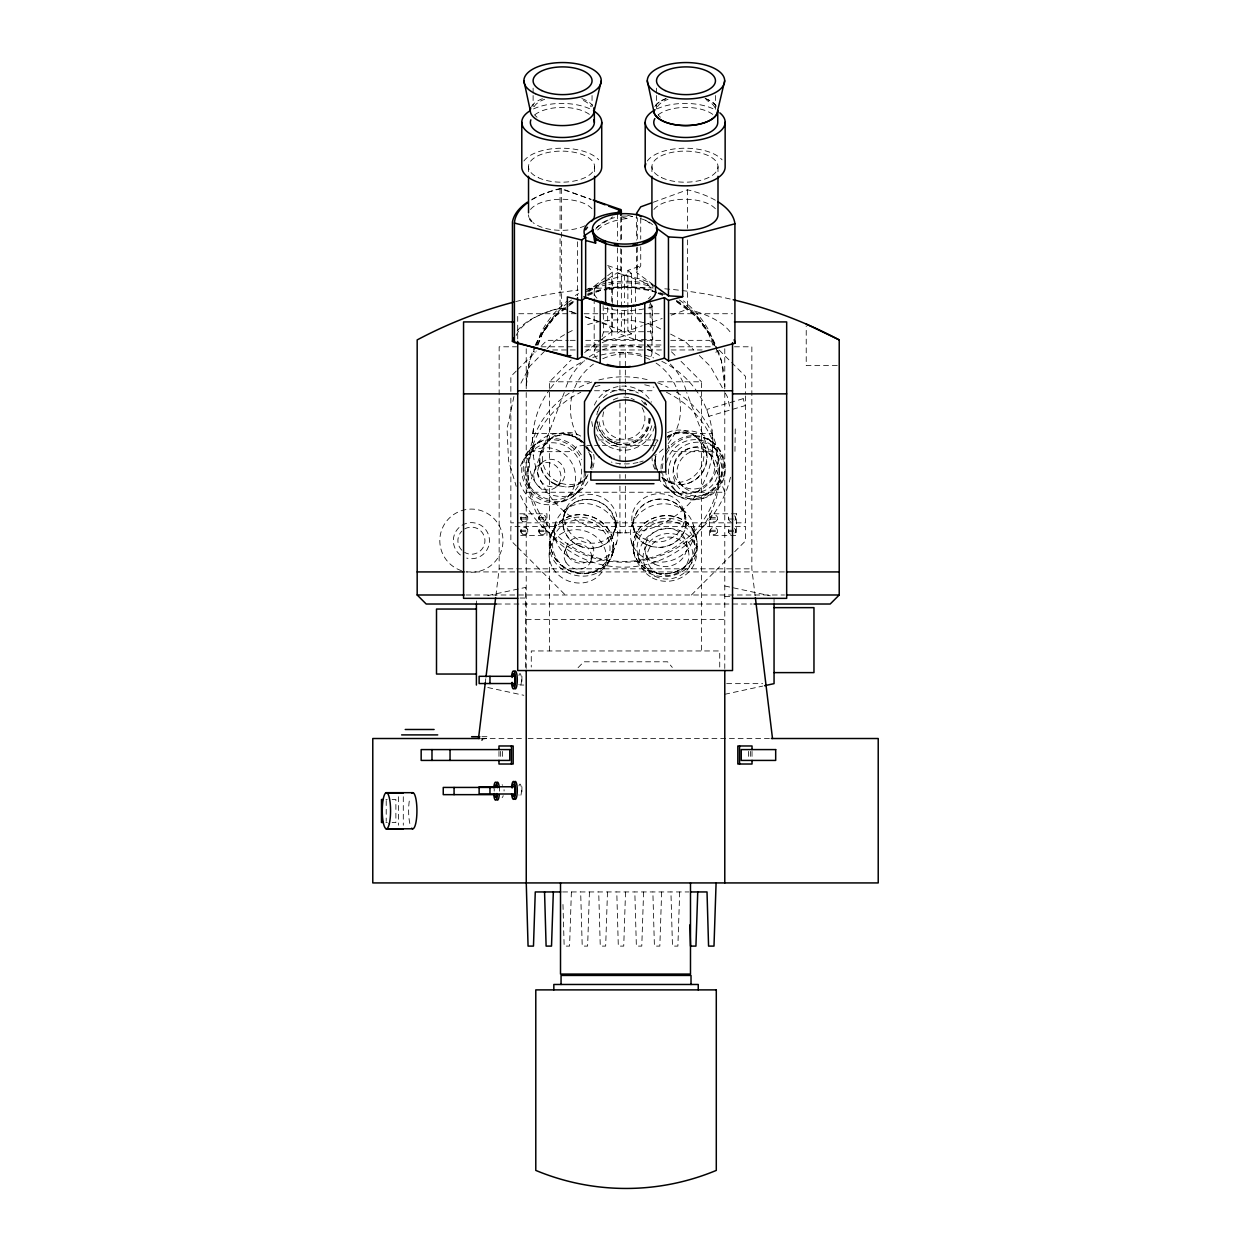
<?xml version="1.0" encoding="UTF-8"?>
<svg xmlns="http://www.w3.org/2000/svg" width="1251" height="1251" viewBox="0 0 1251 1251"><rect width="100%" height="100%" fill="white"/><g stroke="black" fill="none" stroke-linecap="round" stroke-linejoin="round"><path stroke-width="0.75" stroke-dasharray="5 3.75" d="M734.962 451.361L735.244 428.858M571.379 891.947L569.58 946.1L564.154 946.1L562.95 903.55M589.44 891.947L587.626 946.1L582.215 946.1L580.667 891.947M607.486 891.947L605.672 946.1L600.261 946.1L598.713 891.947M625.531 891.947L623.733 946.1L618.307 946.1L616.774 891.947M643.593 891.947L641.779 946.1L636.368 946.1L634.82 891.947M661.638 891.947L659.84 946.1L654.414 946.1L652.866 891.947M679.684 891.947L677.886 946.1L672.475 946.1L670.927 891.947M654.992 464.184L655.211 459.961M533.458 428.749L532.519 437.553L533.254 455.239M711.819 456.552L712.742 447.749L712.007 430.078M485.31 682.593L485.779 678.73M495.865 595.82L499.149 568.83L499.149 346.793L516.554 346.793M521.057 516.944L521.057 519.697M521.057 529.58L521.057 532.332M527.734 519.697L527.734 516.944M527.734 532.332L527.734 529.58M539.118 516.944L539.118 519.697M539.118 529.58L539.118 532.332M545.78 519.697A3.612 3.612 0 0 0 541.98 514.74A3.612 3.612 0 0 0 539.588 520.51A3.612 3.612 0 0 0 545.78 519.697L545.78 516.944M545.78 532.332L545.78 529.58M710.599 516.944L710.599 519.697M710.599 529.58L710.599 532.332M717.276 519.697A3.612 3.612 0 0 0 713.461 514.74A3.612 3.612 0 0 0 711.068 520.51A3.612 3.612 0 0 0 717.276 519.697L717.276 516.944M717.276 532.332A3.612 3.612 0 0 0 713.461 527.375A3.612 3.612 0 0 0 711.068 533.161A3.612 3.612 0 0 0 717.276 532.332L717.276 529.58M728.645 516.944L728.645 519.697M728.645 529.58L728.645 532.332M735.322 519.697L735.322 516.944M735.322 532.332L735.322 529.58M513.926 396.52L507.046 428.858L508.547 460.728L516.225 486.373M730.49 477.21C723.344 508.578 700.607 534.818 672.85 550.299A108.509 108.509 0 0 1 598.087 559.228C564.357 550.377 535.162 526.702 520.26 495.083M602.106 336.566L603.576 331.89L603.107 302.367M631.771 525.67L634.632 517.21M550.237 537.57L551.112 535.115M551.284 535.037L555.272 523.919M550.018 548.157L553.521 538.383M582.559 547.125L576.383 544.404A26.599 24.176 19.7 0 1 572.223 504.341A26.599 24.176 19.7 0 1 613.991 516.694A26.599 24.176 19.7 0 1 589.581 548.298L582.34 547.094A26.568 24.16 19.7 0 1 563.45 516.303L565.264 511.252M564.436 552.41L566.578 546.437M591.191 560.323L593.334 554.334M614.397 531.347L616.211 526.296M605.609 564.576L609.112 554.803M611.723 555.725L612.599 553.286M612.771 553.208L616.759 542.09M564.295 392.47L526.218 492.237L724.782 492.237L686.705 392.47M536.241 344.995L541.104 332.453A95.107 95.107 0 0 1 567.563 300.881M537.977 345.088L542.59 333.219L553.896 317.175M668.143 439.945L668.456 439.195A9.023 9.023 0 0 1 676.791 433.628L712.335 433.628M535.272 347.152L529.595 360.835L526.218 386.543A99.282 99.282 0 0 1 534.505 346.824M535.975 345.448L539.525 336.894L555.303 316.331L567.047 307.324M537.351 345.026L542.606 332.641A93.418 85.349 0 0 1 563.888 307.84M563.45 516.303L566.015 510.533A26.568 24.16 19.7 0 1 607.345 507.453L611.583 512.707L614.272 518.712A26.568 24.16 19.7 0 1 589.158 548.251M520.916 383.166L529.658 366.465L545.749 350.03M653.21 284.681L636.462 272.39L640.731 265.775L640.731 246.76M578.087 667.659L583.795 661.795L667.565 661.795L672.319 667.424M547.094 348.669L553.786 341.82A108.821 108.821 0 0 1 575.601 329.044M549.533 650.958L549.533 381.805L571.144 359.991M516.21 371.094L510.861 376.442L510.861 394.002M517.539 369.749L536.257 351.031M541.605 345.683L546.953 340.335L568.235 340.335M691.365 595.038L733.336 553.067M734.697 551.722L745.533 540.885L745.533 526.436L731.944 526.436M620.777 248.621L620.777 270.091L617.384 273.093L637.306 278.347A30.837 14.512 0 0 1 653.616 286.37M530.799 448.155L532.16 447.029M532.332 446.967L538.509 441.853M527.281 455.317L533.27 450.344M547.047 441.634L549.861 439.32M537.695 466.17L541.589 462.933M557.023 486.295L560.917 483.058M583.842 479.962L586.656 477.632A26.568 25.489 50.4 0 1 551.644 477.851A26.568 25.489 50.4 0 1 546.953 442.698A26.568 25.489 50.4 0 1 581.152 436.349M567.438 497.132L573.427 492.159M575.21 494.411L582.935 488.109M587.704 291.202L606.141 276.893M607.673 275.705L612.286 272.139L608.611 266.87M584.624 352.516L599.995 340.6M601.528 339.412L612.286 331.062L612.286 308.246M568.517 306.198L574.397 301.679M563.357 511.112L570.55 505.701M642.138 341.914A30.837 14.512 0 0 0 635.586 339.725L617.415 333.204L621.356 330.358L621.356 309.169M596.524 227.619L612.599 216.955M588.486 291.89L606.156 280.146M607.767 279.082L617.415 272.687L635.586 279.192A30.837 14.512 0 0 1 651.99 291.483M587.829 295.596L599.808 290.639L607.142 289.669M715.76 352.203L717.323 351.594L709.896 332.453A95.107 95.107 0 0 0 683.437 300.881M653.303 202.255L687.471 189.808A85.74 40.345 0 0 1 716.526 200.895M627.877 307.543L627.877 270.451L640.731 265.775M627.877 309.497L627.877 330.968L642.326 325.713M644.124 325.057L662.186 318.473M671.208 315.189L687.471 309.263A85.74 40.345 0 0 1 730.756 332.813M673.945 433.565L677.589 432.33M605.015 280.943A30.837 14.512 0 0 1 611.786 278.895L631.427 273.406L631.427 302.695M602.106 342.79A30.837 14.512 0 0 1 611.786 339.428L631.427 333.939L631.427 304.65M487.781 595.585L525.686 587.391L525.686 668.628M724.782 694.289L762.688 686.095M608.987 289.434L625.5 287.261L651.192 290.639L656.322 292.765M603.576 331.89L650.411 331.703L652.756 339.459L601.121 339.678M576.289 313.735L517.711 313.735L517.711 339.412M584.108 313.735L662.217 313.735M670.036 313.735L732.523 313.735M570.175 340.335L575.976 340.335M585.64 340.335L661.075 340.335M670.739 340.335L709.426 340.335L745.533 376.442L745.533 394.002M586 344.995L664.672 344.995M541.058 346.793L575.225 346.793M584.624 346.793L660.575 346.793M670.27 346.793L713.649 346.793M734.446 346.793L751.851 346.793L751.851 568.83L755.135 595.82M552.707 349.967L576.007 349.967M585.703 349.967L645.876 349.967M647.815 349.967L661.404 349.967M671.115 349.967L702.171 349.967M618.87 352.469L627.736 352.547M837.279 365.542L806.223 365.542L806.223 325.948M549.533 381.805L592.395 381.805M658.636 381.805L701.498 381.805L701.498 650.958M594.506 390.75L655.712 390.75M532.942 433.628L568.486 433.628A9.023 9.023 0 0 1 576.82 439.195L581.011 439.945M598.525 439.945L619.933 439.945M650.645 439.945L625.344 439.945L625.344 385.558M652.584 439.945L658.417 439.945M584.874 445.356L576.82 446.107A9.023 9.023 0 0 1 568.486 451.689L532.926 451.689M586.828 445.356L592.661 445.356M594.616 445.356L600.449 445.356M602.403 445.356L619.933 445.356M648.69 445.356L625.344 445.356L625.344 466.748M650.645 445.356L656.478 445.356M712.335 451.689L676.791 451.689A9.023 9.023 0 0 1 668.456 446.107L668.143 445.356M519.884 513.801L546.953 513.801L546.953 535.475L519.884 535.475M520.916 517.633L527.875 517.633M538.978 517.633L545.921 517.633M710.459 517.633L717.402 517.633M520.916 519.009L527.875 519.009M538.978 519.009L545.921 519.009M710.459 519.009L717.402 519.009M728.52 519.009L733.727 519.009M730.005 526.436L510.861 526.436L510.861 540.526L516.303 545.983M520.916 530.268L527.875 530.268M538.978 530.268L545.921 530.268M710.459 530.268L717.402 530.268M728.52 530.268L733.727 530.268M520.916 531.644L527.875 531.644M538.978 531.644L545.921 531.644M710.459 531.644L717.402 531.644M728.52 531.644L733.727 531.644M617.541 532.77L626.391 532.832M499.149 568.83L751.851 568.83M466.013 571.926L733.696 571.926M735.651 571.926L784.502 571.926M466.013 594.991L784.502 594.991M724.782 596.618L730.475 596.618M519.994 598.041L525.686 598.041M496.459 604.014L752.117 604.014M526.218 619.433L724.782 619.433M726.675 683.64L762.688 683.64M519.994 685.048L523.794 685.048M481.948 736.698L488.031 736.698L488.031 738.512M481.447 738.512L524.31 738.512M528.157 738.512L769.459 738.512M481.463 739.232L486.389 738.512M481.447 740.311L482.401 740.311L482.401 738.512M385.902 799.514L387.263 799.514M392.079 799.514L395.879 799.514L395.879 822.47L392.079 822.47M385.902 822.47L387.263 822.47M562.606 891.947L688.973 891.947M662.78 478.007A26.568 25.536 -52 0 0 674.539 484.09L681.67 484.606A26.599 25.552 -52 0 0 706.096 450.204A26.599 25.552 -52 0 0 667.737 436.552M651.959 546.656L658.964 547.422A26.599 24.035 -13.4 0 0 685.11 514.755A26.599 24.035 -13.4 0 0 643.671 504.872A26.599 24.035 -13.4 0 0 645.876 544.31L651.755 546.624A26.568 24.019 -13.4 0 1 634.241 517.195L637.103 511.346A26.568 24.019 -13.4 0 1 678.871 505.983L682.874 510.955L685.282 516.757A26.568 24.019 -13.4 0 1 658.558 547.391M616.368 443.933L623.67 444.871A26.599 26.599 0 0 0 650.254 418.287M583.717 443.026A26.568 25.489 50.4 0 0 542.95 446.888L540.369 453.097A26.568 25.489 50.4 0 0 558.822 485.779L565.937 486.983A26.599 25.505 50.4 0 0 588.377 474.755M724.782 585.968L770.272 595.804M487.781 687.518L523.794 695.29M622.357 217.189L627.345 218.518L627.345 215.203L637.306 217.83L637.306 245.165M568.72 434.848L572.489 435.848M531.597 199.972A85.74 40.345 0 0 1 560.073 188.557L591.348 199.378M607.689 265.556L620.777 270.091M516.178 335.487A85.74 40.345 0 0 1 560.073 308.012L567.407 310.545M569.236 311.186L574.725 313.078M585.718 316.878L600.371 321.96M602.2 322.586L607.689 324.494L612.286 331.062M663.171 478.023A26.599 25.552 -52 0 0 668.628 481.854L674.946 484.106M668.628 481.854L674.742 484.106M532.003 199.331A85.74 40.345 0 0 1 561.636 188.573L590.597 199.394M517.148 331.077A85.74 40.345 0 0 1 561.636 308.027L576.117 313.454M585.155 316.831L621.356 330.358M645.876 544.31L652.162 546.671M533.677 351.594L535.24 352.203M658.042 293.469L663.171 295.596M597.306 421.759A26.599 26.599 0 0 0 610.379 441.306L616.79 443.964M610.379 441.306L616.587 443.949M576.383 544.404L582.763 547.156M590.941 468.562A26.599 25.505 50.4 0 0 574.647 436.615A26.599 25.505 50.4 0 0 542.293 448.906A26.599 25.505 50.4 0 0 552.958 482.98L559.213 485.841M552.958 482.98L559.025 485.81M660.7 328.966L654.101 325.541A108.821 108.821 0 0 0 584.608 325.541M670.614 334.111L685.485 341.82L693.805 350.03M645.594 220.16L651.693 224.633M676.603 301.679L695.697 316.331L711.475 336.894L716.448 348.873M707.988 438.726L715.4 444.668M695.916 436.693L702.953 444.058L705.673 450.204A26.568 25.536 -52 0 1 681.263 484.575M664.594 485.951L672.006 491.893M627.877 270.451L631.427 273.406M627.877 330.968L631.427 333.939M708.254 452.768A21.064 20.251 -52 0 1 699.716 487.984A21.064 20.251 -52 0 1 674.054 464.074A21.064 20.251 -52 0 1 708.254 452.768L711.819 455.802A21.079 20.266 -52 0 1 703.281 491.049A21.079 20.266 -52 0 1 677.589 467.123A21.079 20.266 -52 0 1 711.819 455.802M679.762 483.777L683.296 486.842M713.57 446.888L716.479 449.422A28.992 27.866 -52 0 1 704.72 497.898A28.992 27.866 -52 0 1 669.379 464.997A28.992 27.866 -52 0 1 716.479 449.422M674.352 489.579L677.244 492.128M679.309 505.983L685.642 512.144M699.356 355.519L710.459 366.465L724.454 391.516M671.49 351.812L675.587 355.894M681.044 361.351L701.498 381.805M517.664 547.344L565.374 595.038M644.64 402.869L646.267 404.98M586.281 446.466L590.472 454.989A26.568 25.489 50.4 0 1 590.519 468.515M697.104 316.3L708.394 332.641M725.377 393.189L727.238 396.52L730.349 409.093M649.941 302.179L652.224 306.917L652.756 339.459M717.151 350.577L721.405 360.835L724.782 386.543A99.282 99.282 0 0 0 717.918 350.28M713.086 345.307L708.41 333.219A93.45 93.45 0 0 0 679.449 300.005M686.314 542.308L688.441 551.112M693.382 525.139L696.197 536.945M696.056 537.039L696.682 539.634M693.992 540.291L695.791 547.86M684 511.393L685.282 516.757M632.459 524.341L633.741 529.705M637.744 554.428L639.542 561.996M631.176 540.776L634.476 555.256M645.453 552.582L647.533 561.402M614.694 518.758L616.618 526.843M591.817 461.822L592.02 466.17M649.973 304.024L650.411 331.703M774.056 598.103L774.056 602.45M752.023 751.382L752.023 758.606M750.365 751.382L750.272 758.606M748.614 751.382L748.614 758.606M745.533 395.957L745.533 522.84L510.861 522.84L510.861 395.957M724.782 348.748L724.782 668.503M719.732 667.049L719.732 650.958L531.268 650.958L531.268 667.049M719.372 469.141L719.372 474.848M717.996 166.649L717.996 174.358M715.463 95.529L715.463 110.307A29.477 13.87 0 0 0 706.831 100.502M687.471 189.808L687.471 228.339M687.471 239.895L687.471 309.263M656.525 88.149L656.525 93.684M656.525 95.529L656.525 108.462M651.99 305.15L651.99 352M651.927 166.649L651.927 174.358M640.731 218.237L640.731 239.16M637.306 247.119L637.306 278.347M636.462 213.452L636.462 240.067M636.462 247.682L636.462 272.39M635.586 279.192L635.586 306.526M635.586 308.481L635.586 339.725M625.344 352.547L625.344 383.619M625.344 474.52L625.344 478.414M625.344 486.186L625.344 532.832M624.593 275.251L624.593 302.586M624.593 310.404L624.593 335.784M621.356 216.689L621.356 241.724M621.356 249.434L621.356 307.246M620.777 217.377L620.777 240.802M619.933 352.469L619.933 368.029M619.933 369.968L619.933 383.572M619.933 385.527L619.933 391.36M619.933 403.01L619.933 464.793M619.933 474.504L619.933 478.382M619.933 486.154L619.933 532.77M617.415 213.749L617.384 240.677M617.415 247.964L617.415 333.204M612.286 272.139L612.286 306.354M611.786 278.895L611.786 302.32M611.786 304.274L611.786 339.428M607.689 307.386L607.689 324.494M594.6 166.649L594.6 174.358M594.178 290.811L594.178 296.659M594.178 298.614L594.178 351.328M592.051 95.529L592.051 106.616M577.555 241.803L577.555 295.752M561.636 188.573L561.636 308.027M560.073 188.557L560.073 230.935M560.073 238.644L560.073 308.012M533.114 88.149L533.114 93.684M533.114 95.529L533.114 106.616M528.532 166.649L528.532 174.358M527.891 469.141L527.891 474.848M526.218 348.748L526.218 668.503M521.917 676.306L521.917 683.531M521.917 786.785L521.917 793.994M504.075 789.662L504.075 791.039M502.386 751.382L502.386 758.606M500.635 751.382L500.728 758.606M498.977 751.382L498.977 758.606M476.396 600.98L476.396 603.873M403.291 796.746L403.291 825.222M398.381 796.746L398.381 825.222M386.215 800.546L386.215 821.422M535.272 345.12A99.282 99.282 0 0 1 568.063 305.557M569.596 304.493A99.282 99.282 0 0 1 574.272 301.491M587.501 294.814A99.282 99.282 0 0 1 607.016 288.997M608.846 288.668A99.282 99.282 0 0 1 656.509 292.218M658.261 292.812A99.282 99.282 0 0 1 663.499 294.814M676.728 301.491A99.282 99.282 0 0 1 717.23 348.544M542.59 333.219A93.45 93.45 0 0 1 567.141 303.336M568.58 302.195A93.45 93.45 0 0 1 571.551 300.005M585.984 291.639A93.45 93.45 0 0 1 605.265 285.087M608.877 284.352A93.45 93.45 0 0 1 652.897 286.979M575.319 295.517A95.107 95.107 0 0 1 578.587 293.578M585.28 290.123A95.107 95.107 0 0 1 604.905 283.461M608.58 282.71A95.107 95.107 0 0 1 653.382 285.384M676.4 392.11A95.748 92.324 0 0 1 695.728 529.892A95.748 92.324 0 0 1 551.535 529.892A95.748 92.324 0 0 1 570.863 392.11M579.119 387.403A95.748 92.324 0 0 1 593.334 381.555M598.854 379.96A95.748 92.324 0 0 1 648.409 379.96M657.573 382.806A95.748 92.324 0 0 1 668.143 387.403M666.439 392.267A95.748 92.324 0 0 1 698.199 532.754A95.748 92.324 0 0 1 549.064 532.754A95.748 92.324 0 0 1 580.824 392.267M595.163 386.7A95.748 92.324 0 0 1 602.575 384.792M644.687 384.792A95.748 92.324 0 0 1 653.929 387.263M565.952 387.216A63.363 63.363 0 0 1 587.673 358.036M589.174 356.957A63.363 63.363 0 0 1 600.402 350.687M602.106 349.983A63.363 63.363 0 0 1 641.904 347.669M647.158 349.326A63.363 63.363 0 0 1 661.826 356.957M670.301 364.072A63.363 63.363 0 0 1 686.205 390.703M677.026 389.483A55.044 55.044 0 0 1 668.05 443.792M663.139 449.031A55.044 55.044 0 0 1 654.554 455.614M643.186 460.993A55.044 55.044 0 0 1 639.746 462.041M638.01 462.479A55.044 55.044 0 0 1 611.254 462.041M591.989 452.534A55.044 55.044 0 0 1 586.578 447.795M581.824 442.385A55.044 55.044 0 0 1 573.974 389.483M574.647 387.794A55.044 55.044 0 0 1 593.443 364.119M602.779 358.724A55.044 55.044 0 0 1 649.863 359.506M656.071 363.087A55.044 55.044 0 0 1 676.353 387.794M568.595 304.306A93.418 85.349 0 0 1 573.099 301.335M587.673 293.954A93.418 85.349 0 0 1 603.467 289.059M605.265 288.668A93.418 85.349 0 0 1 652.897 290.404M659.918 292.656A93.418 85.349 0 0 1 665 294.657M676.353 300.396A93.418 85.349 0 0 1 714.618 346.418M518.946 675.446A6.318 1.454 -90 0 1 521.01 675.446A6.318 1.454 -90 0 1 521.01 684.375A6.318 1.454 -90 0 1 518.946 684.375M518.946 785.925A6.318 1.454 -90 0 1 521.01 785.925A6.318 1.454 -90 0 1 521.01 794.854A6.318 1.454 -90 0 1 518.946 794.854M499.321 787.692A9.023 2.08 -90 0 1 499.477 791.148M503.168 795.62A6.318 1.454 -90 0 1 502.136 797.466M502.136 784.83A6.318 1.454 -90 0 1 502.699 785.315M494.192 791.148A6.318 1.454 -90 0 1 494.301 788.74M734.54 515.772A3.612 3.612 0 0 1 734.54 520.869M730.6 521.651A3.612 3.612 0 0 1 730.6 514.99M734.54 528.407A3.612 3.612 0 0 1 734.54 533.505M730.6 534.286A3.612 3.612 0 0 1 730.6 527.625M661.826 361.351A90.26 90.26 0 0 1 701.483 486.561A90.26 90.26 0 0 1 574.162 518.79A90.26 90.26 0 0 1 549.486 389.78M550.534 388.357A90.26 90.26 0 0 1 584.655 360.788M592.849 357.458A90.26 90.26 0 0 1 653.663 357.895M409.843 823.502A18.046 4.144 -90 0 1 409.843 797.966M652.224 306.917A61.58 38.812 0.2 0 1 648.159 308.012M643.968 308.934A61.58 38.812 0.2 0 1 601.95 307.511M622.247 216.11A32.323 15.215 0 0 1 632.334 216.486M584.921 225.79A33.042 15.544 0 0 1 532.957 222.569M529.032 217.502A33.042 15.544 0 0 1 528.532 214.797M530.518 209.48A33.042 15.544 0 0 1 561.558 199.253A33.042 15.544 0 0 1 592.599 209.48M534.662 114.92A31.979 15.043 0 0 1 590.05 114.92M531.472 106.585A31.979 15.043 0 0 1 542.887 98.548M581.824 98.548A31.979 15.043 0 0 1 592.411 105.35M523.903 160.988A39.969 18.812 0 0 1 560.448 148.228A39.969 18.812 0 0 1 598.697 159.831M533.505 108.931A39.969 18.812 0 0 1 590.034 108.931M537.054 117.234A29.477 13.87 0 0 1 534.881 115.045M534.114 106.71A29.477 13.87 0 0 1 544.638 99.298M583.419 100.502A29.477 13.87 0 0 1 591.051 106.71M640.872 218.706A30.837 14.512 0 0 1 652.537 224.695M597.665 229.981A42.206 19.86 0 0 1 627.345 218.518M595.742 229.199A42.206 19.86 0 0 1 615.007 217.471M658.073 114.92A31.979 15.043 0 0 1 713.461 114.92M654.867 106.585A31.979 15.043 0 0 1 666.298 98.548M705.22 98.548A31.979 15.043 0 0 1 715.807 105.35M653.929 209.48A33.042 15.544 0 0 1 684.969 199.253A33.042 15.544 0 0 1 716.01 209.48M647.314 160.988A39.969 18.812 0 0 1 683.859 148.228A39.969 18.812 0 0 1 722.093 159.831M656.9 108.931A39.969 18.812 0 0 1 713.43 108.931M655.618 105.412A31.979 15.043 0 0 1 666.204 98.61M705.142 98.61A31.979 15.043 0 0 1 716.557 106.648M660.465 117.234A29.477 13.87 0 0 1 658.292 115.045M657.526 106.71A29.477 13.87 0 0 1 668.05 99.298M596.993 358.724A30.837 14.512 0 0 1 599.589 344.26M596.993 298.191A30.837 14.512 0 0 1 603.514 281.569M647.283 344.823A30.837 14.512 0 0 1 648.44 359.318M650.536 296.471A30.837 14.512 0 0 1 648.44 298.801M515.725 301.6A449.437 449.437 0 0 1 578.197 290.091M587.782 289.122A449.437 449.437 0 0 1 603.154 287.996M605.077 287.886A449.437 449.437 0 0 1 653.225 287.996M664.766 288.793A449.437 449.437 0 0 1 731.319 299.286M464.637 528.954A13.542 13.542 0 0 1 484.95 540.682A13.542 13.542 0 0 1 464.637 552.41M461.838 550.252A13.542 13.542 0 0 1 461.838 531.112M461.556 570.706A31.588 31.588 0 0 1 449.062 518.352A31.588 31.588 0 0 1 501.416 530.815A31.588 31.588 0 0 1 466.67 571.91M460.415 555.006A18.046 18.046 0 0 1 462.385 525.045A18.046 18.046 0 0 1 489.297 538.321A18.046 18.046 0 0 1 466.732 558.118M651.834 425.715A28.992 28.992 0 0 1 595.82 425.715M603.326 397.709A28.992 28.992 0 0 1 638.323 393.095M648.862 418.209A25.036 25.036 0 0 1 623.827 443.245A25.036 25.036 0 0 1 598.791 418.209M641.528 400.508A25.036 25.036 0 0 1 644.656 404.308M649.816 418.256A26.568 26.568 0 0 1 624.108 444.824A26.568 26.568 0 0 1 596.727 419.992M596.899 414.785A26.568 26.568 0 0 1 597.587 411.376M654.648 426.466A32.073 32.073 0 0 1 595.898 434.206M592.693 426.466A32.073 32.073 0 0 1 591.598 418.178M594.366 405.121A32.073 32.073 0 0 1 651.443 402.134M642.091 407.67A21.079 21.079 0 0 1 623.827 439.289A21.079 21.079 0 0 1 605.562 407.67M613.287 399.945A21.079 21.079 0 0 1 618.369 397.834M623.827 397.13A21.079 21.079 0 0 1 629.284 397.834M631.036 398.397A21.079 21.079 0 0 1 634.366 399.945M597.978 411.407A26.599 26.599 0 0 1 599.823 406.512M644.765 402.103A26.599 26.599 0 0 1 646.704 404.98M666.486 462.463A28.992 27.866 -52 0 1 711.725 445.309A28.992 27.866 -52 0 1 706.424 493.394A28.992 27.866 -52 0 1 665.673 469.907M667.393 437.897A32.073 30.822 -52 0 1 711.897 443.167A32.073 30.822 -52 0 1 703.406 488.125A32.073 30.822 -52 0 1 659.496 479.712M655.477 469.094A32.073 30.822 -52 0 1 655.899 455.943M657.385 469.86A26.599 25.552 -52 0 1 655.618 454.832M665.751 451.595A32.073 30.822 -52 0 1 716.276 445.935A32.073 30.822 -52 0 1 704.141 496.021A32.073 30.822 -52 0 1 661.122 470.704M661.044 469.062A32.073 30.822 -52 0 1 664.187 454.535M658.558 472.831A26.568 25.536 -52 0 1 654.977 456.537M667.346 436.568A26.568 25.536 -52 0 1 698.73 438.882M666.283 454.097A32.073 30.822 -52 0 1 716.542 445.809A32.073 30.822 -52 0 1 707.003 496.366A32.073 30.822 -52 0 1 662.639 473.41M662.42 468.484A32.073 30.822 -52 0 1 663.311 461.9M667.549 432.674A26.568 25.536 -52 0 1 700.138 441.853A26.568 25.536 -52 0 1 694.133 476.052A26.568 25.536 -52 0 1 659.965 475.802M654.914 469.188A26.568 25.536 -52 0 1 652.021 457.772M652.772 450.954A26.568 25.536 -52 0 1 654.461 446.044M655.227 444.496A26.568 25.536 -52 0 1 658.12 440.149M584.311 472.456A32.073 30.759 50.4 0 1 541.37 500.056A32.073 30.759 50.4 0 1 530.408 448.53A32.073 30.759 50.4 0 1 581.559 459.524M593.678 454.332A26.568 25.489 50.4 0 1 590.753 472.378M585.843 471.283A32.073 30.759 50.4 0 1 543.935 499.321A32.073 30.759 50.4 0 1 530.502 448.921A32.073 30.759 50.4 0 1 581.606 455.364M587.954 474.708A26.568 25.489 50.4 0 1 565.53 486.92M587.876 481.776A32.073 30.759 50.4 0 1 543.294 490.455A32.073 30.759 50.4 0 1 535.991 444.637A32.073 30.759 50.4 0 1 581.59 442.354M583.904 444.762A32.073 30.759 50.4 0 1 591.864 469.453M520.525 466.06A28.992 27.819 50.4 0 1 564.498 454.269A28.992 27.819 50.4 0 1 563.153 500.509A28.992 27.819 50.4 0 1 520.041 482.573M743.172 398.678L706.815 409.421L708.848 416.317L745.221 405.605L743.172 398.694M736.495 513.801L709.426 513.801L709.426 535.475L736.495 535.475L736.495 513.801M522.59 521.448A3.612 3.612 0 0 0 528 518.321A3.612 3.612 0 0 0 522.59 515.193A3.612 3.612 0 0 0 522.59 521.448M540.635 534.083A3.612 3.612 0 0 0 546.062 530.956A3.612 3.612 0 0 0 540.635 527.828A3.612 3.612 0 0 0 540.635 534.083M522.59 534.083A3.612 3.612 0 0 0 528 530.956A3.612 3.612 0 0 0 522.59 527.828A3.612 3.612 0 0 0 522.59 534.083M538.196 177.642A33.042 15.544 0 0 0 593.474 170.668A33.042 15.544 0 0 0 553.005 151.637A33.042 15.544 0 0 0 538.196 177.642M661.607 177.642A33.042 15.544 0 0 0 716.886 170.668A33.042 15.544 0 0 0 676.416 151.637A33.042 15.544 0 0 0 661.607 177.642M704.36 494.739A25.036 24.066 -52 0 0 714.493 452.878A25.036 24.066 -52 0 0 673.836 466.326A25.036 24.066 -52 0 0 704.36 494.739M525.06 470.188A28.992 27.819 50.4 0 0 567.594 496.475A28.992 27.819 50.4 0 0 567.422 447.107A28.992 27.819 50.4 0 0 525.06 470.188M533.739 475.708A13.949 13.386 50.4 0 0 554.209 488.359A13.949 13.386 50.4 0 0 554.13 464.606A13.949 13.386 50.4 0 0 533.739 475.708M537.633 472.487A13.949 13.386 50.4 0 0 558.102 485.138A13.949 13.386 50.4 0 0 558.024 461.384A13.949 13.386 50.4 0 0 537.633 472.487M558.665 546.437A32.073 29.164 19.7 0 0 613.662 549.048A32.073 29.164 19.7 0 0 585.718 503.543A32.073 29.164 19.7 0 0 558.665 546.437M554.678 557.555A32.073 29.164 19.7 0 0 609.675 560.167A32.073 29.164 19.7 0 0 581.731 514.661A32.073 29.164 19.7 0 0 554.678 557.555M568.079 529.892A26.568 24.16 19.7 0 0 613.631 532.066A26.568 24.16 19.7 0 0 590.488 494.348A26.568 24.16 19.7 0 0 568.079 529.892M556.586 558.728A28.992 26.365 19.7 0 0 606.313 561.089A28.992 26.365 19.7 0 0 581.058 519.947A28.992 26.365 19.7 0 0 556.586 558.728M553.083 568.501A28.992 26.365 19.7 0 0 602.81 570.863A28.992 26.365 19.7 0 0 577.54 529.72A28.992 26.365 19.7 0 0 553.083 568.501M554.506 557.633A32.073 29.164 19.7 0 0 609.503 560.245A32.073 29.164 19.7 0 0 581.559 514.74A32.073 29.164 19.7 0 0 554.506 557.633M553.63 560.073A32.073 29.164 19.7 0 0 608.627 562.684A32.073 29.164 19.7 0 0 580.683 517.179A32.073 29.164 19.7 0 0 553.63 560.073M565.921 562.215A13.949 12.682 19.7 0 0 589.846 563.341A13.949 12.682 19.7 0 0 577.681 543.544A13.949 12.682 19.7 0 0 565.921 562.215M568.063 556.226A13.949 12.682 19.7 0 0 591.989 557.367A13.949 12.682 19.7 0 0 579.823 537.555A13.949 12.682 19.7 0 0 568.063 556.226M645.328 558.353A32.073 28.992 -13.4 0 0 694.164 532.676A32.073 28.992 -13.4 0 0 647.33 507.843A32.073 28.992 -13.4 0 0 645.328 558.353M652.35 577.884A28.992 26.208 -13.4 0 0 696.51 554.678A28.992 26.208 -13.4 0 0 654.164 532.207A28.992 26.208 -13.4 0 0 652.35 577.884M654.758 576.085A25.036 22.643 -13.4 0 0 692.882 556.038A25.036 22.643 -13.4 0 0 656.322 536.648A25.036 22.643 -13.4 0 0 654.758 576.085M650.551 570.315A28.992 26.208 -13.4 0 0 694.696 547.109A28.992 26.208 -13.4 0 0 652.35 524.654A28.992 26.208 -13.4 0 0 650.551 570.315M656.853 572.958A21.079 19.062 -13.4 0 0 688.957 556.07A21.079 19.062 -13.4 0 0 658.167 539.744A21.079 19.062 -13.4 0 0 656.853 572.958M654.758 564.123A21.064 19.046 -13.4 0 0 686.83 547.266A21.064 19.046 -13.4 0 0 656.071 530.94A21.064 19.046 -13.4 0 0 654.758 564.123M648.002 570.237A32.073 28.992 -13.4 0 0 696.838 544.576A32.073 28.992 -13.4 0 0 650.004 519.728A32.073 28.992 -13.4 0 0 648.002 570.237M644.187 538.9A26.568 24.019 -13.4 0 0 684.657 517.633A26.568 24.019 -13.4 0 0 645.844 497.054A26.568 24.019 -13.4 0 0 644.187 538.9M648.628 572.849A32.073 28.992 -13.4 0 0 697.464 547.172A32.073 28.992 -13.4 0 0 650.629 522.324A32.073 28.992 -13.4 0 0 648.628 572.849M648.143 570.159A32.073 28.992 -13.4 0 0 696.979 544.482A32.073 28.992 -13.4 0 0 650.145 519.634A32.073 28.992 -13.4 0 0 648.143 570.159"/><path stroke-width="1.5" d="M553.333 891.947L551.519 946.1L546.108 946.1L544.56 891.947M697.745 891.947L695.931 946.1L690.521 946.1L689.911 924.833M716.088 882.925L713.993 946.1L708.566 946.1L707.018 891.947L690.724 891.947M478.492 738.512L485.31 682.593M486.014 676.807L495.631 597.743M594.241 110.541L601.278 80.752M724.689 80.752L717.652 110.541A31.979 15.043 0 0 1 685.673 125.6A31.979 15.043 0 0 1 653.694 110.541L647.299 80.752M806.223 324.056L839.218 339.912L839.218 594.991L830.195 604.014L754.072 604.014M593.177 200.019L620.777 209.574L617.384 212.576A41.736 19.641 0 0 0 585.656 237.158L581.684 240.004L514.411 223.069L514.411 342.524L567.36 355.847L570.909 355.612M618.729 212.795L621.356 210.903L608.69 206.165M567.36 355.847L567.36 296.909L581.684 300.521L585.656 297.691L605.578 302.945A30.837 14.512 0 0 0 639.699 304.353A30.837 14.512 0 0 0 655.524 290.06L655.524 233.437M583.654 236.158L593.302 229.746M527.437 202.162A85.74 40.345 0 0 0 512.457 222.006L512.457 341.46L577.555 359.334L582.059 356.676L600.214 363.181A30.837 14.512 0 0 0 630.285 366.418M651.505 202.912L640.731 206.837L636.462 213.452L641.028 216.814M601.34 301.382A30.837 14.512 0 0 0 644.781 303.117L664.422 297.629L668.55 300.412L682.686 296.643L682.686 237.721L734.916 223.788L734.916 343.243L668.55 360.945L664.422 358.161L644.781 363.65A30.837 14.512 0 0 1 607.282 364.463M764.58 685.689L774.056 683.64L774.056 604.186M513.833 321.914L463.558 321.914L463.558 598.353L517.711 598.353M734.446 321.914L786.676 321.914L786.676 598.353L732.523 598.353M517.711 390.75L590.691 390.75M659.543 390.75L732.523 390.75M463.558 393.862L517.711 393.862M732.523 393.862L786.676 393.862M596.227 483.715L653.992 483.715M417.177 571.926L464.058 571.926M786.457 571.926L839.218 571.926M513.848 302.085A449.437 449.437 0 0 0 417.177 339.912L417.177 594.991L464.058 594.991M786.457 594.991L839.218 594.991M496.459 604.014L426.2 604.014L417.177 594.991M774.056 607.642L813.963 607.642L813.963 672.616L774.056 672.616M476.396 609.049L436.505 609.049L436.505 674.039L476.396 674.039M514.396 676.306L479.133 676.306L479.133 683.531L514.396 683.531M405.23 729.489L434.113 729.489M401.618 734.9L437.725 734.9M471.611 736.698L479.821 736.698M479.977 738.512L372.782 738.512L372.782 882.925L878.218 882.925L878.218 738.512L771.398 738.512M514.396 786.785L479.133 786.785L479.133 793.994L514.396 793.994M496.381 787.426L443.245 787.426L443.245 794.651L496.381 794.651M386.418 792.681L412.767 792.681M386.215 792.962L403.291 792.962M383.009 799.514L381.477 799.514L381.477 822.47L383.009 822.47M386.418 828.788L412.767 828.788M386.215 829.022L403.291 829.022M560.761 891.947L535.272 891.947L533.473 946.1L528.063 946.1L526.249 882.925L526.218 670.427M656.259 227.979L668.441 236.924L682.686 237.721M654.742 285.807L668.441 295.861L682.686 296.643M594.147 234.484A42.206 19.86 0 0 0 595.617 239.785L605.578 242.428L605.578 302.945M585.656 240.473L595.617 243.101L595.617 239.785M583.842 296.8L600.214 302.664A30.837 14.512 0 0 0 634.054 305.213M594.209 200.754L605.077 204.82M523.888 80.752L530.283 110.541M755.369 597.743L772.508 738.512M752.023 749.584L752.023 745.971L737.824 745.971L737.824 764.017L752.023 764.017L752.023 760.42M739.576 745.971L739.576 764.017M732.523 342.618L732.523 670.552L517.711 670.552L517.711 341.367M725.142 122.238L725.142 167.04A39.969 18.812 0 0 1 681.686 185.773A39.969 18.812 0 0 1 645.813 163.772M724.782 670.427L724.782 882.925M717.996 176.282L717.996 214.797A33.042 15.544 0 0 1 684.969 230.34A33.042 15.544 0 0 1 651.927 214.797L651.927 176.282M698.246 989.885L698.246 984.474L553.833 984.474L553.833 989.885M691.021 984.474L691.021 975.436L561.058 975.436L561.058 984.474M690.489 882.925L690.489 974.076L560.511 974.076L560.511 882.925M668.441 236.924L668.441 295.861M668.55 300.412L668.55 360.945M664.422 297.629L664.422 358.161M659.418 471.987L659.418 480.103L590.816 480.103L590.816 471.987M645.203 122.238L645.203 167.04M644.781 303.117L644.781 363.65M621.356 210.903L621.356 214.75M620.777 209.574L620.777 215.422M601.731 122.238L601.731 167.04A39.969 18.812 0 0 1 561.762 185.852A39.969 18.812 0 0 1 521.792 167.04L521.792 122.238M600.214 302.664L600.214 363.181M594.6 176.282L594.6 214.797A33.042 15.544 0 0 1 594.084 217.502M594.334 110.495L594.334 122.442M585.656 237.158L585.656 297.691M582.059 300.052L582.059 356.676M581.684 240.004L581.684 300.521M581.559 299.771L581.559 354.893M577.555 297.675L577.555 359.334M528.532 176.282L528.532 212.873M511.424 745.971L511.424 764.017M498.977 749.584L498.977 745.971L513.176 745.971L513.176 764.017L498.977 764.017L498.977 760.42M489.97 676.306L489.97 683.531M489.97 786.785L489.97 793.994M476.396 603.873L476.396 685.048M454.066 787.426L454.066 794.651M450.047 749.584L450.047 760.42M431.986 749.584L431.986 760.42M514.442 671.584A9.023 2.08 -90 0 1 517.304 679.918A9.023 2.08 -90 0 1 514.442 688.253M512.144 677.495A6.318 1.454 -90 0 1 514.364 674.899A6.318 1.454 -90 0 1 514.364 684.923A6.318 1.454 -90 0 1 512.144 682.327M511.565 676.463A9.023 2.08 -90 0 1 514.74 672.757A9.023 2.08 -90 0 1 514.74 687.08A9.023 2.08 -90 0 1 511.565 683.374M514.442 782.047A9.023 2.08 -90 0 1 517.304 790.397A9.023 2.08 -90 0 1 514.442 798.732M512.144 787.974A6.318 1.454 -90 0 1 514.208 784.924A6.318 1.454 -90 0 1 514.63 794.244A6.318 1.454 -90 0 1 512.457 794.854M511.565 786.942A9.023 2.08 -90 0 1 514.74 783.235A9.023 2.08 -90 0 1 514.74 797.544A9.023 2.08 -90 0 1 511.565 793.838M493.723 787.692A9.023 2.08 -90 0 1 495.646 782.125A9.023 2.08 -90 0 1 497.554 787.692M497.554 794.604A9.023 2.08 -90 0 1 495.646 800.187A9.023 2.08 -90 0 1 493.723 794.604M496.6 782.813A9.023 2.08 -90 0 1 499.321 787.692M499.321 794.604A9.023 2.08 -90 0 1 497.398 800.187M494.614 786.691A6.318 1.454 -90 0 1 496.663 786.691M496.991 793.572A6.318 1.454 -90 0 1 495.646 797.466A6.318 1.454 -90 0 1 494.301 793.572M411.704 793.29A18.046 4.144 -90 0 1 416.927 810.726A18.046 4.144 -90 0 1 411.704 828.162M656.806 229.308A32.323 15.215 0 0 1 624.734 246.494A32.323 15.215 0 0 1 592.708 229.277M593.756 107.93A31.979 15.043 0 0 1 562.262 125.6A31.979 15.043 0 0 1 530.768 107.93M593.85 119.83A31.979 15.043 0 0 1 562.356 137.501A31.979 15.043 0 0 1 530.862 119.83M593.474 218.831A33.042 15.544 0 0 1 591.488 221.38M531.628 221.38A33.042 15.544 0 0 1 529.658 218.831M593.474 110.776A39.969 18.812 0 0 1 588.768 136.109A39.969 18.812 0 0 1 534.756 136.109A39.969 18.812 0 0 1 530.049 110.776M514.411 223.069A85.74 40.345 0 0 1 527.328 202.912M653.1 236.955A30.837 14.512 0 0 1 648.925 240.192M647.611 240.911A30.837 14.512 0 0 1 643.108 242.803M636.055 244.633A30.837 14.512 0 0 1 632.99 245.102M618.213 245.274A30.837 14.512 0 0 1 614.319 244.743M595.617 243.101A42.206 19.86 0 0 1 594.569 235.125M585.609 229.84A41.736 19.641 0 0 1 587.517 227.307M653.788 110.495A31.979 15.043 0 0 0 685.767 125.538A31.979 15.043 0 0 0 717.746 110.495L717.746 122.442A31.979 15.043 0 0 1 681.592 137.36A31.979 15.043 0 0 1 654.867 118.548M719.794 112.825A39.969 18.812 0 0 1 708.801 137.407A39.969 18.812 0 0 1 655.696 134.936A39.969 18.812 0 0 1 655.133 109.822M718.058 201.833A85.74 40.345 0 0 1 734.916 223.788M734.181 339.709A85.74 40.345 0 0 1 734.916 343.243M512.457 341.46A85.74 40.345 0 0 1 513.363 337.942M733.195 299.74A449.437 449.437 0 0 1 839.218 339.912M595.335 382.634L584.498 401.587L584.498 471.987L665.735 471.987L665.735 401.587L654.899 382.634L595.335 382.634M509.767 749.584L421.165 749.584L421.165 760.42L509.767 760.42L509.767 749.584M775.683 749.584L741.233 749.584L741.233 760.42L775.683 760.42L775.683 749.584M716.291 989.885L535.788 989.885L535.788 1170.404A234.672 234.672 0 0 0 716.291 1170.404L716.291 989.885M389.358 823.502A18.046 4.144 -90 0 0 387.497 793.29A18.046 4.144 -90 0 0 382.415 815.402A18.046 4.144 -90 0 0 389.358 823.502M609.769 457.194A30.681 30.681 0 0 0 655.805 430.61A30.681 30.681 0 0 0 609.769 404.042A30.681 30.681 0 0 0 609.769 457.194M605.062 240.927A32.323 15.215 0 0 0 656.806 230.872A32.323 15.215 0 0 0 612.411 214.812A32.323 15.215 0 0 0 605.062 240.927M598.948 456.787A36.998 36.998 0 0 0 660.856 440.196A36.998 36.998 0 0 0 615.539 394.878A36.998 36.998 0 0 0 598.948 456.787M535.225 93.637A38.687 18.202 0 0 0 599.948 85.475A38.687 18.202 0 0 0 552.567 63.175A38.687 18.202 0 0 0 535.225 93.637M541.746 90.572A29.477 13.87 0 0 0 591.051 84.349A29.477 13.87 0 0 0 554.959 67.366A29.477 13.87 0 0 0 541.746 90.572M658.636 93.637A38.687 18.202 0 0 0 723.359 85.475A38.687 18.202 0 0 0 675.978 63.175A38.687 18.202 0 0 0 658.636 93.637M665.157 90.572A29.477 13.87 0 0 0 714.462 84.349A29.477 13.87 0 0 0 678.37 67.366A29.477 13.87 0 0 0 665.157 90.572"/></g></svg>
